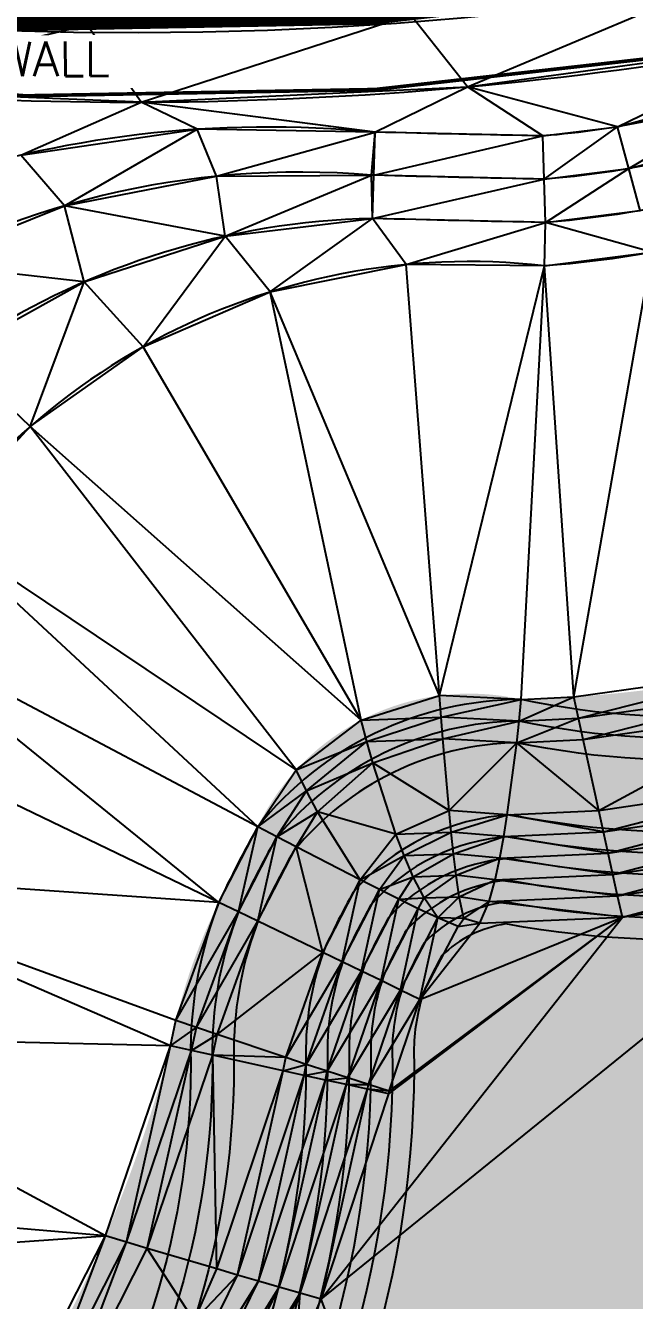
# Model space of a CAD drawing. Header units: inches. Extents: x 2461366 to 2469791, y 7062737 to 7065282.
# Drawn here: x 2466953.4 to 2467037.9, y 7064400.1 to 7064577.2 of the extents above; entities that cross this region are included whole.
import ezdxf

# ---------------------------------------------------------------- set-up
doc = ezdxf.new("R2010")
doc.units = ezdxf.units.IN
doc.header["$LTSCALE"] = 60
doc.header["$MEASUREMENT"] = 0
for name, color, linetype in [('3D', 5, 'Continuous'), ('CONTOURS', 35, 'Continuous'), ('POND HATCH', 9, 'Continuous'), ('PROP TRAIL', 3, 'Continuous'), ('Proposed Ground-C-TINN', 7, 'Continuous'), ('WALL', 6, 'Continuous')]:
    doc.layers.add(name, color=color, linetype=linetype)
doc.styles.add('L80', font='simplex', dxfattribs={"height": 4.8})

msp = doc.modelspace()

# ---------------------------------------------------------------- hatches: boundary and pattern name
at = {"layer": 'POND HATCH'}
h = msp.add_hatch(color=256, dxfattribs=at)
edge = h.paths.add_edge_path()
edge.add_arc((2466951.704652096, 7064352.348083899), 108.8941513910334, 233.910939178237, 275.8981575945486)
edge.add_arc((2466992.734474932, 7064077.055998341), 169.6197691502289, 27.54362006692719, 100.13230038609493, ccw=False)
edge.add_arc((2467160.221110899, 7064161.137796279), 17.99999999930345, 198.2789469766217, 316.5411416054311)
edge.add_arc((2467248.704817484, 7064103.136764457), 88.14234450404052, 109.66796960693549, 148.8304593426058, ccw=False)
edge.add_line((2467219.03884643, 7064186.136782867), (2467258.552265754, 7064203.8748076))
edge.add_arc((2467251.90139456, 7064218.690361548), 16.239911527876, 294.1758558480993, 386.0939933818685)
edge.add_line((2467266.486031863, 7064225.833405799), (2467260.307804543, 7064252.164401535))
edge.add_arc((2467435.111130039, 7064293.179739211), 179.5507185430787, 173.6431330329065, 193.2048427520202, ccw=False)
edge.add_line((2467256.664369597, 7064313.05973461), (2467262.319585933, 7064388.504931359))
edge.add_arc((2467182.248844631, 7064394.506868972), 80.29537264220713, 355.7132432078586, 406.8752566873512)
edge.add_line((2467237.137880705, 7064453.111822573), (2467210.795611493, 7064478.150497491))
edge.add_arc((2467136.053347458, 7064399.516909761), 108.4880046465747, 46.45334876126778, 108.4108007307186)
edge.add_line((2467101.78980852, 7064502.452117789), (2467083.313007958, 7064495.553893625))
edge.add_arc((2467016.69916772, 7064673.978167983), 190.4537355672196, 271.65977542954374, 290.47287452024227, ccw=False)
edge.add_arc((2467015.03261116, 7064451.781649478), 32.62327969920508, 77.28046827356982, 154.347860406748)
edge.add_arc((2467111.931785121, 7064394.370188531), 145.1572569557019, 150.4748591730118, 155.1278495528672)
edge.add_arc((2467048.454246696, 7064421.337013129), 76.25793560071777, 153.4500776015471, 169.2835328273531)
edge.add_arc((2466785.231437834, 7064485.078412886), 194.7081844766735, 305.51738210872304, 345.25358194984824, ccw=False)
edge.add_line((2466898.347140336, 7064326.597767538), (2466887.561414507, 7064264.350463029))

# ---------------------------------------------------------------- linework, layer by layer
at = {"layer": '3D'}
msp.add_polyline3d([(2466951.066652212, 7064576.492140213, 553), (2466960.043389444, 7064576.264253603, 553), (2466969.022758808, 7064576.195920171, 553), (2466978.001924619, 7064576.287161497, 553), (2466986.978051255, 7064576.537948768, 553), (2466995.948304054, 7064576.948202783, 553), (2467004.90985021, 7064577.517793985, 553), (2467013.859859665, 7064578.246542498, 553), (2467022.795506005, 7064579.134218181, 553), (2467031.713967353, 7064580.180540709, 553), (2467040.612427257, 7064581.38517965, 553), (2467049.488075582, 7064582.74775458, 553), (2467058.338109399, 7064584.267835199, 553), (2467067.159733864, 7064585.944941464, 553), (2467075.95016311, 7064587.778543744, 553), (2467084.706621116, 7064589.768062989, 553), (2467093.426342593, 7064591.912870908, 553), (2467095.589746861, 7064592.470536557, 553), (2467119.920578901, 7064598.799745, 553), (2467154.313247301, 7064601.130254013, 553), (2467188.717709874, 7064598.980866438, 553)], dxfattribs=at)
at = {"layer": 'CONTOURS'}
for points, elevation in [([(2467429.450954329, 7064307.49111722, -0.001754250543194293), (2467429.091691117, 7064309.012400853, -0.07132191644825676), (2467424.269521709, 7064356.394791547, 0.1229709988458826), (2467409.162377799, 7064429.517726718), (2467383.070433763, 7064473.586091938, 0.02285197184437131), (2467368.305389343, 7064495.252024773, 0.007048982757868941), (2467363.357353642, 7064501.654072654, 0.2637810333619552), (2467119.727785222, 7064599.782873679), (2467095.33799408, 7064593.438328135, -0.09466413527334173), (2466906.484859295, 7064581.008015256), (2466878.573559756, 7064586.80126186), (2466873.519101394, 7064573.781616641, 0.01470506053846525), (2466848.984324979, 7064555.234245054, 0.1903004063984861), (2466839.080994452, 7064539.000220888, 0.05492859448752052), (2466834.965644332, 7064508.993578391), (2466839.237236311, 7064458.052983101, 0.08663050205020979), (2466847.48803348, 7064430.707869258, -0.1541907434966554), (2466865.020912057, 7064334.406245288), (2466863.65391564, 7064321.824409531)], 555), ([(2466876.389347762, 7064321.363016211), (2466874.121782006, 7064362.741137895, 0.1101941585534625), (2466854.600588595, 7064434.370962099, -0.1376866843009884), (2466846.625989966, 7064476.721909091, -0.1512823827354453), (2466865.435426767, 7064532.642563852, -0.1827350255274023), (2466918.597664634, 7064568.9072387), (2466924.157086748, 7064568.402308964, 0.08513921056284976), (2467097.423952412, 7064583.099626601), (2467121.219050179, 7064589.289473846, -0.2631520713969842), (2467355.100525898, 7064494.767105641, -0.03891696298221897), (2467379.206155789, 7064459.096589447), (2467399.902728066, 7064424.139211179, -0.05157326662925767), (2467409.857987521, 7064396.213952154, 0.121257677162617), (2467405.263587793, 7064383.315453734, -0.006169498320486511), (2467404.919534464, 7064377.815933343), (2467398.998111648, 7064298.819325056, 0.09664463052803966), (2467399.526827161, 7064284.830343144), (2467403.92651504, 7064266.079307163, -0.1460486264387882), (2467373.602869987, 7064117.503704892)], 553), ([(2467309.491144424, 7064095.072614715, 0.3598896584265924), (2467378.330067172, 7064277.733455062, -0.0874752377178473), (2467380.336714537, 7064316.832546004), (2467384.889152545, 7064378.928723253, 0.2481924683657004), (2467310.661267815, 7064526.734850442, 0.2246932973420648), (2467077.094224251, 7064574.554033802), (2467056.031424203, 7064568.627248466, -0.07045670425945198), (2467025.232628555, 7064561.848677264, -0.002299927826522199), (2467001.893551339, 7064562.377808771, 6.333920757019537), (2467001.948641813, 7064562.358293799, 0.2165961043057936), (2466882.03176148, 7064521.35838188, 0.1297625290739781), (2466862.055812396, 7064473.697971137, 0.1781267309766766), (2466875.897762748, 7064412.633030728, -0.176413985019233), (2466885.226973597, 7064380.903028921), (2466880.625437968, 7064321.935502558)], 552), ([(2466875.252238096, 7064272.917773321, 0.1306503217938973), (2466870.613377485, 7064253.228056394, 0.00573206920734131), (2466870.714182982, 7064249.630410987, 0.2222584955463413), (2466890.1573513, 7064211.997110064), (2466915.929565588, 7064192.138811378, 0.1703609493308923), (2466976.009930294, 7064182.715049881, -0.03860661040240859), (2466992.231723652, 7064184.228940547, -0.329974862210863), (2467068.110730982, 7064130.729270106, 0.2210523792262465), (2467140.614169279, 7064055.958395462, 0.2009197958417416), (2467223.779451312, 7064067.118850117, 0.0257907371980534), (2467300.442407611, 7064111.728230053, 0.4072711613602569), (2467357.663764415, 7064275.007717343, -0.09133254410504255), (2467356.295370388, 7064304.394337274), (2467362.039829661, 7064381.030107572, 0.2586501343522296), (2467304.635515926, 7064519.183391529, 0.2329120788418905), (2467077.832707893, 7064570.362129084), (2467058.130007569, 7064563.006221171, -0.07106286248083564), (2467025.402955869, 7064555.844635311, -0.002327327429973171), (2467001.729966924, 7064556.380039173), (2467001.430294609, 7064556.380726052)], 551), ([(2467230.793183378, 7064091.419606763, -0.01335187577568887), (2467265.078668129, 7064117.419136515), (2467291.315356528, 7064130.891385627, 0.3887172402461734), (2467342.819146396, 7064250.251143732), (2467338.192572441, 7064270.439054182, -0.08920777218647966), (2467336.351321643, 7064305.889302031), (2467341.174018219, 7064370.22800642), (2467342.095780916, 7064382.525072329, 0.2265488585051348), (2467292.034583152, 7064511.304549205), (2467292.034583152, 7064511.304549205, 0.2637905888046614), (2467079.686547972, 7064564.649728065), (2467060.228590935, 7064557.385193875, -0.07162399217020726), (2467025.566630696, 7064549.840742534, -0.00235394560958338), (2467001.566382509, 7064550.382269576, 0.2819781512627413), (2466908.201390141, 7064490.225922047, 0.002198408772872625), (2466907.648771988, 7064489.139577956), (2466907.92388695, 7064489.683357442, 0.1593025380436187), (2466894.658090457, 7064404.577286839, -0.08994173118272869), (2466895.886132791, 7064387.971273609), (2466888.890780634, 7064324.158672905)], 550), ([(2466882.890526614, 7064266.944093606, 0.4165335756129925), (2466974.302692602, 7064201.776245907, -0.02972984815067814), (2466991.814382768, 7064203.224370722, -0.3299565058540575), (2467086.156929405, 7064136.673597547, 0.6110788311030375), (2467223.317892638, 7064115.281541154, -0.2136537189737148), (2467240.85636133, 7064130.16255381), (2467283.124583835, 7064149.13724112, 0.3887172402461734), (2467323.925165636, 7064243.692371663), (2467318.721380466, 7064265.870391021, -0.0876144689294229), (2467316.407272897, 7064307.384266788), (2467322.15173217, 7064384.020037086, 0.2265488585051348), (2467278.336653298, 7064496.73174173), (2467252.132309099, 7064521.639317099, 0.2790398883712965), (2467081.704671542, 7064558.998661494), (2467062.3271743, 7064551.76416658, -0.0726856984687924), (2467025.444311913, 7064543.817883807, 0.3120917350455665), (2466932.595393827, 7064494.009331638, 0.01725092145264072), (2466926.152762842, 7064481.408427039, 0.144369062035239), (2466913.127312949, 7064405.443925344, -0.1342206809358171), (2466912.119661382, 7064382.073448137), (2466893.36907107, 7064325.818370086)], 549), ([(2467001.430294609, 7064556.380726052, 0.3320217831809462), (2466883.490320715, 7064483.315951704, 0.1551171536297456), (2466883.641541813, 7064421.081238978, -0.137477372012324), (2466890.353235771, 7064381.925961026), (2466884.73261424, 7064322.855702927)], 551), ([(2467246.723428643, 7064370.690896641, 0.170767567799263), (2467234.150973113, 7064451.318571669), (2467210.23347158, 7064477.792956295, 0.1986881545912937), (2467110.065384078, 7064496.87817474), (2467087.197708874, 7064489.782604495, -0.1549250838578641), (2467022.215563922, 7064483.604338992, 0.2263794208295067), (2466985.624716105, 7064465.904470966, 0.02030529051430802), (2466980.238072993, 7064455.422587607, 0.0905798202280074), (2466976.308675404, 7064435.186127807, -0.3326153043639395), (2466898.347136475, 7064326.597745254)], 548), ([(2467243.748239827, 7064371.101123408, 0.1702906198628067), (2467231.679074551, 7064449.579558191), (2467208.267250668, 7064475.494206066, 0.1976361363547345), (2467110.814746595, 7064493.969593132), (2467088.231049948, 7064486.962138088, -0.1537960960322708), (2467021.910888874, 7064480.601523172, 0.2230634049879782), (2466988.115678092, 7064464.21471119, 0.01971411028721123), (2466982.999071237, 7064454.245400394, 0.08994556179573922), (2466979.309009704, 7064435.197825799, -0.3323217054218792), (2466899.321444363, 7064323.759419003)], 547), ([(2467240.773211259, 7064371.513128427, 0.1697953710332223), (2467229.204035243, 7064447.844021217), (2467206.304088498, 7064473.192070103, 0.1965474467767092), (2467111.56248853, 7064491.060508677), (2467089.262446739, 7064484.141068394, -0.152686487231939), (2467021.622059192, 7064477.596370213, 0.219407573438441), (2466990.604099609, 7064462.519545769, 0.0190837983664777), (2466985.760820196, 7064453.069675526, 0.08925462677473675), (2466982.309361324, 7064435.207625999, -0.3320364066203495), (2466900.296646597, 7064320.921424383)], 546), ([(2467230.857689766, 7064372.9002431, 0.1679960490061263), (2467220.929570692, 7064442.085832858), (2467199.783778174, 7064465.492200934, 0.1926240724962291), (2467114.042489066, 7064481.359690398), (2467092.687340933, 7064474.733439487, -0.1490785489024599), (2467020.789665281, 7064467.559964276, 0.2037530149028061), (2466998.874931608, 7064456.818126033, 0.01663421533972845), (2466994.973410974, 7064449.163762435, 0.0864095899581036), (2466992.310670295, 7064435.225292302, -0.3311359959318689), (2466903.553358298, 7064311.46368111)], 545)]:
    msp.add_lwpolyline(points, format="xyb", dxfattribs=dict(at, elevation=elevation))
for points, elevation in [([(2466899.610392745, 7064279.042190737, 0.2542833607647966), (2466962.536112971, 7064267.624277853, -0.3226746877107284), (2467159.761162141, 7064164.714350852, 0.7983157034139814), (2467160.4289788, 7064165.151187496, -0.1129959558470802), (2467207.835295632, 7064212.974842078), (2467245.957504526, 7064225.924943841), (2467239.456972833, 7064243.121764629, -0.1110960610687879), (2467223.470026516, 7064324.345692572), (2467227.883433111, 7064373.320813967, 0.167406030279669), (2467218.439380624, 7064440.367066325), (2467197.835241208, 7064463.173876271, 0.1913485965093937), (2467114.782493698, 7064478.448205149), (2467093.711137234, 7064471.910011451, -0.1480068531861923), (2467020.585781518, 7064464.542282067, 0.1975397548881781), (2467001.346629537, 7064455.087375943, 0.01576812934686877), (2466997.739751402, 7064447.996981438, 0.08533677109422329), (2466995.311108765, 7064435.225576131, -0.3308783526461554), (2466904.532068475, 7064308.626987268), (2466895.901684585, 7064305.426763541, -0.1316413806303166), (2466860.342946359, 7064302.098979759), (2466860.001410948, 7064300.127887761, -0.1311590794066341), (2466892.284749445, 7064285.152223)], 544), ([(2466901.511360855, 7064281.363190091, 0.2552544594648605), (2466961.842850684, 7064270.555121267, -0.31614221765781), (2467160.20974729, 7064170.367942084, -0.1064907802900579), (2467206.533454563, 7064215.700976203), (2467242.053912397, 7064227.76726399), (2467236.679421388, 7064241.985202318, -0.1111133991700625), (2467220.473692652, 7064324.521274904), (2467224.909375209, 7064373.743590365, 0.1667897836742854), (2467215.945283527, 7064438.652624501), (2467195.890440231, 7064460.851416224, 0.1900223043752675), (2467115.52052495, 7064475.536107583), (2467094.733346061, 7064469.086090839, -0.1469308324592668), (2467020.407527813, 7064461.520819508, 0.190266939391034), (2467003.812299011, 7064453.343798429, 0.01482440897109882), (2467000.507609922, 7064446.833157584, 0.08412442467966848), (2466998.311571271, 7064435.223226241, -0.3306252247296306), (2466905.51151366, 7064305.790565973), (2466896.944712458, 7064302.613919277, -0.07258590442547111), (2466876.607139803, 7064298.275427549, -0.07210512527667469), (2466894.206291627, 7064287.456062327)], 543), ([(2466903.411840346, 7064283.684596985, 0.2562880901100846), (2466961.141341046, 7064273.48438853, -0.3096510302742572), (2467160.485934182, 7064176.086532289, -0.0991344783144801), (2467205.234926992, 7064218.428235922), (2467238.150320268, 7064229.609584139), (2467233.901646322, 7064240.849231585, -0.1111303344727446), (2467217.477424688, 7064324.697588522), (2467221.935525011, 7064374.168671644, 0.1661453041177661), (2467213.447100691, 7064436.942705198), (2467193.949530294, 7064458.524649167, 0.1886417156857028), (2467116.2565023, 7064472.623372716), (2467095.754022232, 7064466.261694663, -0.1458436051483891), (2467020.258666491, 7064458.495021668, 0.1815862937266446), (2467006.270540841, 7064451.584416277, 0.01378921299398608), (2467003.277248062, 7064445.672800312, 0.08274008852490501), (2467001.312060035, 7064435.217999234, -0.3303758743623222), (2466906.491669216, 7064302.95440809), (2466897.987740331, 7064299.801075012, -0.03974048611549903), (2466886.533769708, 7064296.561287644, -0.0392614639412863), (2466896.127833809, 7064289.759901654)], 542), ([(2466905.311794658, 7064286.00644191, 0.2573922981434063), (2466960.4311661, 7064276.411999764, -0.303680238227828), (2467160.767146394, 7064181.564540563, -0.09237490286705757), (2467203.939617031, 7064221.156588662), (2467234.246728139, 7064231.451904288), (2467231.123652791, 7064239.713838791, -0.1111468823370036), (2467214.481221105, 7064324.874616561), (2467218.961892164, 7064374.596164842, 0.1654703649975808), (2467210.944639354, 7064435.237521785), (2467192.012677481, 7064456.193391263, 0.1872030060755275), (2467116.990339593, 7064469.709973814), (2467096.773217483, 7064463.436838975, -0.1447363420230326), (2467020.144307146, 7064455.464134899, 0.1709654819449143), (2467008.719412923, 7064449.805097053, 0.01264423357056088), (2467006.048997371, 7064444.516555455, 0.08113984935685126), (2467004.312577821, 7064435.209592265, -0.3301295065159459), (2466907.472511852, 7064300.118504982), (2466899.030768204, 7064296.988230748, -0.01730479310776587), (2466893.908114161, 7064295.287878823, -0.01682637791459145), (2466898.049375991, 7064292.063740981)], 541), ([(2466907.211182429, 7064288.328759363, 0.2585766422564434), (2466959.711849783, 7064279.337863988, -0.298154906323057), (2467161.052590435, 7064186.839954548, -0.08612385925153605), (2467202.647433333, 7064223.886003393), (2467230.34313601, 7064233.294224438), (2467228.345445754, 7064238.579010813, -0.1111630573116887), (2467211.485080439, 7064325.052342797), (2467215.988487084, 7064375.026185548, 0.1647624856493686), (2467208.437691104, 7064433.537304956), (2467190.080060036, 7064453.857445212, 0.1857019621737143), (2467117.721944482, 7064466.795882223), (2467097.790980702, 7064460.611538944, -0.1435970335009103), (2467020.071686121, 7064452.427091862, 0.1575402147897198), (2467011.156098883, 7064447.999848039, 0.01136427275872414), (2467008.823286772, 7064443.365258525, 0.07926259595607839), (2467007.313128129, 7064435.197621745, -0.3298852338472311), (2466908.454019523, 7064297.282848475), (2466900.162093909, 7064294.208128111)], 540)]:
    msp.add_lwpolyline(points, format="xyb", close=True, dxfattribs=dict(at, elevation=elevation))
at = {"layer": 'PROP TRAIL', "color": 7, "const_width": 0.5}
msp.add_lwpolyline([(2466849.183767783, 7064324.330229633, -0.001169165125886376), (2466851.074502419, 7064335.736664074, 0.1710580058133436), (2466842.678217431, 7064384.003678322, -0.1170607688291425), (2466822.484675945, 7064454.759415709), (2466820.501583153, 7064498.851058646, 0.006703029645392725), (2466820.181047689, 7064504.33794138), (2466819.312767033, 7064516.417282252, 0.07563123258289481), (2466812.839641291, 7064544.99739797, -0.374623298530038), (2466821.682731213, 7064569.746431723), (2466839.448304806, 7064579.701096323, -0.1807807402786014), (2466853.289370121, 7064581.836094876), (2466904.850386415, 7064571.134132317, 0.0948653666425721), (2467097.855521887, 7064583.760412361), (2467121.650619654, 7064589.950259605, -0.2631520713974916), (2467355.532095373, 7064495.427891401, -0.03891696298214438)], format="xyb", dxfattribs=at)
at = {"layer": 'Proposed Ground-C-TINN'}
for p, q in [((2467014.759512265, 7064568.669653833, 553), (2467051.421784543, 7064584.079888213, 554)), ((2466924.157086748, 7064568.402308964, 553), (2466961.967684744, 7064577.236254671, 554)), ((2466969.464198107, 7064566.53696229, 553), (2466961.967684744, 7064577.236254671, 554)), ((2466969.464198107, 7064566.53696229, 553), (2467006.847222024, 7064578.664887377, 554)), ((2467014.759512265, 7064568.669653833, 553), (2467006.847222024, 7064578.664887377, 554)), ((2467014.759512265, 7064568.669653833, 553), (2467059.690915737, 7064574.783804628, 553)), ((2467035.574549885, 7064563.119868379, 552), (2467059.690915737, 7064574.783804628, 553)), ((2466969.464198107, 7064566.53696229, 553), (2466924.157086748, 7064568.402308964, 553)), ((2466969.464198107, 7064566.53696229, 553), (2467014.759512265, 7064568.669653833, 553)), ((2467001.893551339, 7064562.377808771, 552), (2467014.759512265, 7064568.669653833, 553)), ((2467025.232628555, 7064561.848677264, 552), (2467014.759512265, 7064568.669653833, 553)), ((2467035.574549885, 7064563.119868379, 552), (2467014.759512265, 7064568.669653833, 553)), ((2467035.574549885, 7064563.119868379, 552), (2467056.031424203, 7064568.627248466, 552)), ((2467037.147051133, 7064557.302671268, 551), (2467056.031424203, 7064568.627248466, 552)), ((2466952.753239304, 7064559.180715144, 552), (2466969.464198107, 7064566.53696229, 553)), ((2466977.222237707, 7064562.76208728, 552), (2466969.464198107, 7064566.53696229, 553)), ((2467001.893551339, 7064562.377808771, 552), (2466969.464198107, 7064566.53696229, 553)), ((2467001.948641813, 7064562.358293799, 552), (2466969.464198107, 7064566.53696229, 553)), ((2467025.232628555, 7064561.848677264, 552), (2467035.574549885, 7064563.119868379, 552)), ((2467025.402955869, 7064555.844635311, 551), (2467035.574549885, 7064563.119868379, 552)), ((2467037.147051133, 7064557.302671268, 551), (2467035.574549885, 7064563.119868379, 552)), ((2467037.147051133, 7064557.302671268, 551), (2467058.130007569, 7064563.006221171, 551)), ((2466952.753239304, 7064559.180715144, 552), (2466977.222237707, 7064562.76208728, 552)), ((2466958.795491439, 7064552.134044953, 551), (2466977.222237707, 7064562.76208728, 552)), ((2467001.948641813, 7064562.358293799, 552), (2466977.222237707, 7064562.76208728, 552)), ((2466979.915089302, 7064556.243247539, 551), (2466977.222237707, 7064562.76208728, 552)), ((2466979.915089302, 7064556.243247539, 551), (2467001.948641813, 7064562.358293799, 552)), ((2467001.430294609, 7064556.380726052, 551), (2467001.948641813, 7064562.358293799, 552)), ((2467001.729966924, 7064556.380039173, 551), (2467001.948641813, 7064562.358293799, 552)), ((2467001.729966924, 7064556.380039173, 551), (2467025.232628555, 7064561.848677264, 552)), ((2467025.232628555, 7064561.848677264, 552), (2467001.893551339, 7064562.377808771, 552)), ((2467001.948641813, 7064562.358293799, 552), (2467001.893551339, 7064562.377808771, 552)), ((2467025.232628555, 7064561.848677264, 552), (2467001.948641813, 7064562.358293799, 552)), ((2467025.402955869, 7064555.844635311, 551), (2467025.232628555, 7064561.848677264, 552)), ((2466958.795491439, 7064552.134044953, 551), (2466952.753239304, 7064559.180715144, 552)), ((2466958.795491439, 7064552.134044953, 551), (2466979.915089302, 7064556.243247539, 551)), ((2466979.915089302, 7064556.243247539, 551), (2467001.430294609, 7064556.380726052, 551)), ((2466981.117615137, 7064547.922535475, 550), (2466979.915089302, 7064556.243247539, 551)), ((2466981.117615137, 7064547.922535475, 550), (2467001.430294609, 7064556.380726052, 551)), ((2467001.566382509, 7064550.382269576, 550), (2467001.430294609, 7064556.380726052, 551)), ((2467001.729966924, 7064556.380039173, 551), (2467001.430294609, 7064556.380726052, 551)), ((2467001.566382509, 7064550.382269576, 550), (2467001.729966924, 7064556.380039173, 551)), ((2467025.402955869, 7064555.844635311, 551), (2467001.729966924, 7064556.380039173, 551)), ((2467025.402955869, 7064555.844635311, 551), (2467037.147051133, 7064557.302671268, 551)), ((2467025.566630696, 7064549.840742534, 550), (2467037.147051133, 7064557.302671268, 551)), ((2467038.732857324, 7064551.490418313, 550), (2467037.147051133, 7064557.302671268, 551)), ((2467001.566382509, 7064550.382269576, 550), (2467025.402955869, 7064555.844635311, 551)), ((2467025.566630696, 7064549.840742534, 550), (2467025.402955869, 7064555.844635311, 551)), ((2466938.798313902, 7064544.194532982, 551), (2466958.795491439, 7064552.134044953, 551)), ((2466981.117615137, 7064547.922535475, 550), (2466958.795491439, 7064552.134044953, 551)), ((2466961.527019545, 7064541.565575256, 550), (2466958.795491439, 7064552.134044953, 551)), ((2467025.566630696, 7064549.840742534, 550), (2467038.732857324, 7064551.490418313, 550)), ((2466981.117615137, 7064547.922535475, 550), (2467001.566382509, 7064550.382269576, 550)), ((2466987.380786785, 7064540.181019108, 549), (2467001.566382509, 7064550.382269576, 550)), ((2467006.222834668, 7064543.985010481, 549), (2467001.566382509, 7064550.382269576, 550)), ((2467025.566630696, 7064549.840742534, 550), (2467001.566382509, 7064550.382269576, 550)), ((2467006.222834668, 7064543.985010481, 549), (2467025.566630696, 7064549.840742534, 550)), ((2467025.444311913, 7064543.817883807, 549), (2467025.566630696, 7064549.840742534, 550)), ((2467040.331007319, 7064545.682753877, 549), (2467025.566630696, 7064549.840742534, 550)), ((2466961.527019545, 7064541.565575256, 550), (2466981.117615137, 7064547.922535475, 550)), ((2466969.729678773, 7064532.569744265, 549), (2466981.117615137, 7064547.922535475, 550)), ((2466987.380786785, 7064540.181019108, 549), (2466981.117615137, 7064547.922535475, 550)), ((2467025.444311913, 7064543.817883807, 549), (2467040.331007319, 7064545.682753877, 549)), ((2467029.528122865, 7064483.957002579, 548), (2467040.331007319, 7064545.682753877, 549)), ((2466961.527019545, 7064541.565575256, 550), (2466938.798313902, 7064544.194532982, 551)), ((2466987.380786785, 7064540.181019108, 549), (2467006.222834668, 7064543.985010481, 549)), ((2467010.848462587, 7064484.135494366, 548), (2467006.222834668, 7064543.985010481, 549)), ((2467025.444311913, 7064543.817883807, 549), (2467006.222834668, 7064543.985010481, 549)), ((2467010.848462587, 7064484.135494366, 548), (2467025.444311913, 7064543.817883807, 549)), ((2467022.215563922, 7064483.604338992, 548), (2467025.444311913, 7064543.817883807, 549)), ((2467029.528122865, 7064483.957002579, 548), (2467025.444311913, 7064543.817883807, 549)), ((2466943.530039296, 7064531.550033296, 550), (2466961.527019545, 7064541.565575256, 550)), ((2466954.029728402, 7064521.478996898, 549), (2466961.527019545, 7064541.565575256, 550)), ((2466969.729678773, 7064532.569744265, 549), (2466961.527019545, 7064541.565575256, 550)), ((2466969.729678773, 7064532.569744265, 549), (2466987.380786785, 7064540.181019108, 549)), ((2466999.99045592, 7064480.730085431, 548), (2466987.380786785, 7064540.181019108, 549)), ((2467010.848462587, 7064484.135494366, 548), (2466987.380786785, 7064540.181019108, 549)), ((2466954.029728402, 7064521.478996898, 549), (2466943.530039296, 7064531.550033296, 550)), ((2466954.029728402, 7064521.478996898, 549), (2466969.729678773, 7064532.569744265, 549)), ((2466999.99045592, 7064480.730085431, 548), (2466969.729678773, 7064532.569744265, 549)), ((2466940.957118792, 7064507.386445788, 549), (2466954.029728402, 7064521.478996898, 549)), ((2466990.962661757, 7064473.802455869, 548), (2466954.029728402, 7064521.478996898, 549)), ((2466999.99045592, 7064480.730085431, 548), (2466954.029728402, 7064521.478996898, 549)), ((2466985.624716105, 7064465.904470966, 548), (2466940.957118792, 7064507.386445788, 549)), ((2466990.962661757, 7064473.802455869, 548), (2466940.957118792, 7064507.386445788, 549)), ((2466980.238072993, 7064455.422587607, 548), (2466932.595393827, 7064494.009331638, 549)), ((2466985.624716105, 7064465.904470966, 548), (2466932.595393827, 7064494.009331638, 549)), ((2467029.528122865, 7064483.957002579, 548), (2467056.84155685, 7064487.802944103, 548)), ((2467030.16592737, 7064480.993727705, 547), (2467056.84155685, 7064487.802944103, 548)), ((2466999.99045592, 7064480.730085431, 548), (2467010.848462587, 7064484.135494366, 548)), ((2467011.087797883, 7064481.141096822, 547), (2467010.848462587, 7064484.135494366, 548)), ((2467022.215563922, 7064483.604338992, 548), (2467010.848462587, 7064484.135494366, 548)), ((2467011.087797883, 7064481.141096822, 547), (2467022.215563922, 7064483.604338992, 548)), ((2467021.913442797, 7064480.594716932, 547), (2467029.528122865, 7064483.957002579, 548)), ((2467021.913442797, 7064480.594716932, 547), (2467022.215563922, 7064483.604338992, 548)), ((2467022.215563922, 7064483.604338992, 548), (2467029.528122865, 7064483.957002579, 548)), ((2467030.16592737, 7064480.993727705, 547), (2467029.528122865, 7064483.957002579, 548)), ((2467030.16592737, 7064480.993727705, 547), (2467057.687317333, 7064484.916486524, 547)), ((2467030.80699966, 7064478.031646461, 546), (2467057.687317333, 7064484.916486524, 547)), ((2467030.80699966, 7064478.031646461, 546), (2467058.534660315, 7064482.030618435, 546)), ((2467032.966546163, 7064468.166318645, 545), (2467058.534660315, 7064482.030618435, 546)), ((2466980.238072993, 7064455.422587607, 548), (2466926.152762842, 7064481.408427039, 549)), ((2466990.962661757, 7064473.802455869, 548), (2466999.99045592, 7064480.730085431, 548)), ((2466999.99045592, 7064480.730085431, 548), (2467011.087797883, 7064481.141096822, 547)), ((2467000.7903216, 7064477.756558299, 547), (2466999.99045592, 7064480.730085431, 548)), ((2467000.7903216, 7064477.756558299, 547), (2467011.087797883, 7064481.141096822, 547)), ((2467011.332289435, 7064478.146524617, 546), (2467011.087797883, 7064481.141096822, 547)), ((2467021.913442797, 7064480.594716932, 547), (2467011.087797883, 7064481.141096822, 547)), ((2467011.332289435, 7064478.146524617, 546), (2467021.913442797, 7064480.594716932, 547)), ((2467021.587927516, 7064477.585270336, 546), (2467030.16592737, 7064480.993727705, 547)), ((2467021.587927516, 7064477.585270336, 546), (2467021.913442797, 7064480.594716932, 547)), ((2467021.913442797, 7064480.594716932, 547), (2467030.16592737, 7064480.993727705, 547)), ((2467030.80699966, 7064478.031646461, 546), (2467030.16592737, 7064480.993727705, 547)), ((2467000.7903216, 7064477.756558299, 547), (2467011.332289435, 7064478.146524617, 546)), ((2467001.627383604, 7064474.783799293, 546), (2467011.332289435, 7064478.146524617, 546)), ((2467021.587927516, 7064477.585270336, 546), (2467011.332289435, 7064478.146524617, 546)), ((2467012.208659181, 7064468.163307611, 545), (2467011.332289435, 7064478.146524617, 546)), ((2467021.587927516, 7064477.585270336, 546), (2467030.80699966, 7064478.031646461, 546)), ((2467032.966546163, 7064468.166318645, 545), (2467030.80699966, 7064478.031646461, 546)), ((2466990.962661757, 7064473.802455869, 548), (2467000.7903216, 7064477.756558299, 547)), ((2466992.399736739, 7064470.894255151, 547), (2467000.7903216, 7064477.756558299, 547)), ((2467001.627383604, 7064474.783799293, 546), (2467000.7903216, 7064477.756558299, 547)), ((2467012.208659181, 7064468.163307611, 545), (2467021.587927516, 7064477.585270336, 546)), ((2467020.278581419, 7064467.555463981, 545), (2467021.587927516, 7064477.585270336, 546)), ((2467032.966546163, 7064468.166318645, 545), (2467021.587927516, 7064477.585270336, 546)), ((2466992.399736739, 7064470.894255151, 547), (2467001.627383604, 7064474.783799293, 546)), ((2466993.917626212, 7064467.997580924, 546), (2467001.627383604, 7064474.783799293, 546)), ((2467004.808034986, 7064464.888573986, 545), (2467001.627383604, 7064474.783799293, 546)), ((2467012.208659181, 7064468.163307611, 545), (2467001.627383604, 7064474.783799293, 546)), ((2466985.624716105, 7064465.904470966, 548), (2466990.962661757, 7064473.802455869, 548)), ((2466992.399736739, 7064470.894255151, 547), (2466990.962661757, 7064473.802455869, 548)), ((2466985.624716105, 7064465.904470966, 548), (2466992.399736739, 7064470.894255151, 547)), ((2466988.286100616, 7064464.515968223, 547), (2466992.399736739, 7064470.894255151, 547)), ((2466993.917626212, 7064467.997580924, 546), (2466992.399736739, 7064470.894255151, 547)), ((2467032.966546163, 7064468.166318645, 545), (2467061.370109492, 7064472.415145853, 545)), ((2467033.620930336, 7064465.209105876, 544), (2467061.370109492, 7064472.415145853, 545)), ((2467033.620930336, 7064465.209105876, 544), (2467062.223907006, 7064469.531682429, 544)), ((2467034.278205854, 7064462.252951784, 543), (2467062.223907006, 7064469.531682429, 544)), ((2466988.286100616, 7064464.515968223, 547), (2466993.917626212, 7064467.997580924, 546)), ((2466990.94969696, 7064463.131198616, 546), (2466993.917626212, 7064467.997580924, 546)), ((2467004.808034986, 7064464.888573986, 545), (2466993.917626212, 7064467.997580924, 546)), ((2466999.851827082, 7064458.554922156, 545), (2466993.917626212, 7064467.997580924, 546)), ((2467004.808034986, 7064464.888573986, 545), (2467012.208659181, 7064468.163307611, 545)), ((2467020.278581419, 7064467.555463981, 545), (2467012.208659181, 7064468.163307611, 545)), ((2467012.502559959, 7064465.167933156, 544), (2467012.208659181, 7064468.163307611, 545)), ((2467012.502559959, 7064465.167933156, 544), (2467020.278581419, 7064467.555463981, 545)), ((2467019.790073847, 7064464.547239888, 544), (2467020.278581419, 7064467.555463981, 545)), ((2467020.278581419, 7064467.555463981, 545), (2467032.966546163, 7064468.166318645, 545)), ((2467033.620930336, 7064465.209105876, 544), (2467020.278581419, 7064467.555463981, 545)), ((2467033.620930336, 7064465.209105876, 544), (2467032.966546163, 7064468.166318645, 545)), ((2466980.238072993, 7064455.422587607, 548), (2466985.624716105, 7064465.904470966, 548)), ((2466982.94126039, 7064454.120755346, 547), (2466985.624716105, 7064465.904470966, 548)), ((2466988.286100616, 7064464.515968223, 547), (2466985.624716105, 7064465.904470966, 548)), ((2467034.278205854, 7064462.252951784, 543), (2467063.079108113, 7064466.648741984, 543)), ((2467034.938310155, 7064459.297833874, 542), (2467063.079108113, 7064466.648741984, 543)), ((2466982.94126039, 7064454.120755346, 547), (2466988.286100616, 7064464.515968223, 547)), ((2466985.644271666, 7064452.818508513, 546), (2466988.286100616, 7064464.515968223, 547)), ((2466990.94969696, 7064463.131198616, 546), (2466988.286100616, 7064464.515968223, 547)), ((2466999.851827082, 7064458.554922156, 545), (2467004.808034986, 7064464.888573986, 545)), ((2467004.808034986, 7064464.888573986, 545), (2467012.502559959, 7064465.167933156, 544)), ((2467005.94427499, 7064461.930338824, 544), (2467004.808034986, 7064464.888573986, 545)), ((2467005.94427499, 7064461.930338824, 544), (2467012.502559959, 7064465.167933156, 544)), ((2467019.790073847, 7064464.547239888, 544), (2467012.502559959, 7064465.167933156, 544)), ((2467012.821988986, 7064462.172377132, 543), (2467012.502559959, 7064465.167933156, 544)), ((2467012.821988986, 7064462.172377132, 543), (2467019.790073847, 7064464.547239888, 544)), ((2467019.232342302, 7064461.539535001, 543), (2467019.790073847, 7064464.547239888, 544)), ((2467019.790073847, 7064464.547239888, 544), (2467033.620930336, 7064465.209105876, 544)), ((2467034.278205854, 7064462.252951784, 543), (2467019.790073847, 7064464.547239888, 544)), ((2467034.278205854, 7064462.252951784, 543), (2467033.620930336, 7064465.209105876, 544)), ((2466985.644271666, 7064452.818508513, 546), (2466990.94969696, 7064463.131198616, 546)), ((2466999.851827082, 7064458.554922156, 545), (2466990.94969696, 7064463.131198616, 546)), ((2466994.652792885, 7064448.474116341, 545), (2466990.94969696, 7064463.131198616, 546)), ((2467005.94427499, 7064461.930338824, 544), (2467012.821988986, 7064462.172377132, 543)), ((2467007.224416345, 7064458.98485469, 543), (2467012.821988986, 7064462.172377132, 543)), ((2467019.232342302, 7064461.539535001, 543), (2467012.821988986, 7064462.172377132, 543)), ((2467013.181266497, 7064459.176709742, 542), (2467012.821988986, 7064462.172377132, 543)), ((2467019.232342302, 7064461.539535001, 543), (2467034.278205854, 7064462.252951784, 543)), ((2467034.938310155, 7064459.297833874, 542), (2467034.278205854, 7064462.252951784, 543)), ((2467034.938310155, 7064459.297833874, 542), (2467063.935683012, 7064463.766313435, 542)), ((2467035.601182878, 7064456.343730437, 541), (2467063.935683012, 7064463.766313435, 542)), ((2466999.851827082, 7064458.554922156, 545), (2467005.94427499, 7064461.930338824, 544)), ((2467002.533459609, 7064457.200594053, 544), (2467005.94427499, 7064461.930338824, 544)), ((2467007.224416345, 7064458.98485469, 543), (2467005.94427499, 7064461.930338824, 544)), ((2467013.181266497, 7064459.176709742, 542), (2467019.232342302, 7064461.539535001, 543)), ((2467018.5736894, 7064458.532587062, 542), (2467019.232342302, 7064461.539535001, 543)), ((2467034.938310155, 7064459.297833874, 542), (2467019.232342302, 7064461.539535001, 543)), ((2467035.601182878, 7064456.343730437, 541), (2467064.793602931, 7064460.884386083, 541)), ((2467036.266765787, 7064453.390620505, 540), (2467064.793602931, 7064460.884386083, 541)), ((2466980.238072993, 7064455.422587607, 548), (2466917.699569784, 7064459.670617954, 549)), ((2466973.526295689, 7064435.517101285, 548), (2466917.699569784, 7064459.670617954, 549)), ((2466974.278675007, 7064439.036089567, 548), (2466917.699569784, 7064459.670617954, 549)), ((2466994.652792885, 7064448.474116341, 545), (2466999.851827082, 7064458.554922156, 545)), ((2466997.354803039, 7064447.169512956, 544), (2466999.851827082, 7064458.554922156, 545)), ((2467002.533459609, 7064457.200594053, 544), (2466999.851827082, 7064458.554922156, 545)), ((2467002.533459609, 7064457.200594053, 544), (2467007.224416345, 7064458.98485469, 543)), ((2467005.223715249, 7064455.860820056, 543), (2467007.224416345, 7064458.98485469, 543)), ((2467007.224416345, 7064458.98485469, 543), (2467013.181266497, 7064459.176709742, 542)), ((2467008.728403053, 7064456.067831174, 542), (2467007.224416345, 7064458.98485469, 543)), ((2467008.728403053, 7064456.067831174, 542), (2467013.181266497, 7064459.176709742, 542)), ((2467013.612296912, 7064456.181356585, 541), (2467013.181266497, 7064459.176709742, 542)), ((2467018.5736894, 7064458.532587062, 542), (2467013.181266497, 7064459.176709742, 542)), ((2467013.612296912, 7064456.181356585, 541), (2467018.5736894, 7064458.532587062, 542)), ((2467017.743258229, 7064455.526927523, 541), (2467018.5736894, 7064458.532587062, 542)), ((2467018.5736894, 7064458.532587062, 542), (2467034.938310155, 7064459.297833874, 542)), ((2467035.601182878, 7064456.343730437, 541), (2467018.5736894, 7064458.532587062, 542)), ((2467035.601182878, 7064456.343730437, 541), (2467034.938310155, 7064459.297833874, 542)), ((2466994.426918723, 7064400.335063201, 540), (2467065.652840091, 7064458.002949596, 540)), ((2466997.354803039, 7064447.169512956, 544), (2467002.533459609, 7064457.200594053, 544)), ((2467000.056508113, 7064445.864191438, 543), (2467002.533459609, 7064457.200594053, 544)), ((2467005.223715249, 7064455.860820056, 543), (2467002.533459609, 7064457.200594053, 544)), ((2467036.266765787, 7064453.390620505, 540), (2467065.652840091, 7064458.002949596, 540)), ((2466974.278675007, 7064439.036089567, 548), (2466980.238072993, 7064455.422587607, 548)), ((2466982.94126039, 7064454.120755346, 547), (2466980.238072993, 7064455.422587607, 548)), ((2467000.056508113, 7064445.864191438, 543), (2467005.223715249, 7064455.860820056, 543)), ((2467002.757870236, 7064444.558062645, 542), (2467005.223715249, 7064455.860820056, 543)), ((2467005.223715249, 7064455.860820056, 543), (2467008.728403053, 7064456.067831174, 542)), ((2467007.927117703, 7064454.543235277, 542), (2467005.223715249, 7064455.860820056, 543)), ((2467007.927117703, 7064454.543235277, 542), (2467008.728403053, 7064456.067831174, 542)), ((2467008.728403053, 7064456.067831174, 542), (2467013.612296912, 7064456.181356585, 541)), ((2467010.653647907, 7064453.264685558, 541), (2467008.728403053, 7064456.067831174, 542)), ((2467010.653647907, 7064453.264685558, 541), (2467013.612296912, 7064456.181356585, 541)), ((2467014.229296276, 7064453.192224602, 540), (2467013.612296912, 7064456.181356585, 541)), ((2467017.743258229, 7064455.526927523, 541), (2467013.612296912, 7064456.181356585, 541)), ((2467014.229296276, 7064453.192224602, 540), (2467017.743258229, 7064455.526927523, 541)), ((2467016.475921004, 7064452.524544942, 540), (2467017.743258229, 7064455.526927523, 541)), ((2467017.743258229, 7064455.526927523, 541), (2467035.601182878, 7064456.343730437, 541)), ((2467036.266765787, 7064453.390620505, 540), (2467017.743258229, 7064455.526927523, 541)), ((2467036.266765787, 7064453.390620505, 540), (2467035.601182878, 7064456.343730437, 541)), ((2466974.278675007, 7064439.036089567, 548), (2466982.94126039, 7064454.120755346, 547)), ((2466977.128419781, 7064438.050826086, 547), (2466982.94126039, 7064454.120755346, 547)), ((2466985.644271666, 7064452.818508513, 546), (2466982.94126039, 7064454.120755346, 547)), ((2466994.426918723, 7064400.335063201, 540), (2467036.266765787, 7064453.390620505, 540)), ((2467002.757870236, 7064444.558062645, 542), (2467007.927117703, 7064454.543235277, 542)), ((2467003.825437497, 7064428.856994804, 540), (2467036.266765787, 7064453.390620505, 540)), ((2467003.888683199, 7064429.223158265, 540), (2467036.266765787, 7064453.390620505, 540)), ((2467005.458844708, 7064443.251021352, 541), (2467007.927117703, 7064454.543235277, 542)), ((2467005.458844708, 7064443.251021352, 541), (2467010.653647907, 7064453.264685558, 541)), ((2467010.653647907, 7064453.264685558, 541), (2467007.927117703, 7064454.543235277, 542)), ((2467008.159378309, 7064441.94294229, 540), (2467036.266765787, 7064453.390620505, 540)), ((2467008.159378309, 7064441.94294229, 540), (2467010.653647907, 7064453.264685558, 541)), ((2467013.437539004, 7064452.082949665, 540), (2467010.653647907, 7064453.264685558, 541)), ((2467014.229296276, 7064453.192224602, 540), (2467010.653647907, 7064453.264685558, 541)), ((2467013.437539004, 7064452.082949665, 540), (2467014.229296276, 7064453.192224602, 540)), ((2467016.475921004, 7064452.524544942, 540), (2467014.229296276, 7064453.192224602, 540)), ((2467016.475921004, 7064452.524544942, 540), (2467036.266765787, 7064453.390620505, 540)), ((2466977.128419781, 7064438.050826086, 547), (2466985.644271666, 7064452.818508513, 546)), ((2466979.980940976, 7064437.071812737, 546), (2466985.644271666, 7064452.818508513, 546)), ((2466994.652792885, 7064448.474116341, 545), (2466985.644271666, 7064452.818508513, 546)), ((2467008.159378309, 7064441.94294229, 540), (2467016.475921004, 7064452.524544942, 540)), ((2467008.159378309, 7064441.94294229, 540), (2467013.437539004, 7064452.082949665, 540)), ((2467013.437539004, 7064452.082949665, 540), (2467016.475921004, 7064452.524544942, 540)), ((2466979.980940976, 7064437.071812737, 546), (2466994.652792885, 7064448.474116341, 545)), ((2466989.511745618, 7064433.859008563, 545), (2466994.652792885, 7064448.474116341, 545)), ((2466997.354803039, 7064447.169512956, 544), (2466994.652792885, 7064448.474116341, 545)), ((2466989.511745618, 7064433.859008563, 545), (2466997.354803039, 7064447.169512956, 544)), ((2466992.378545085, 7064432.912283242, 544), (2466997.354803039, 7064447.169512956, 544)), ((2467000.056508113, 7064445.864191438, 543), (2466997.354803039, 7064447.169512956, 544)), ((2466992.378545085, 7064432.912283242, 544), (2467000.056508113, 7064445.864191438, 543)), ((2466995.249297339, 7064431.974538204, 543), (2467000.056508113, 7064445.864191438, 543)), ((2466995.249297339, 7064431.974538204, 543), (2467002.757870236, 7064444.558062645, 542)), ((2466998.124319633, 7064431.046513837, 542), (2467002.757870236, 7064444.558062645, 542)), ((2467002.757870236, 7064444.558062645, 542), (2467000.056508113, 7064445.864191438, 543)), ((2467005.458844708, 7064443.251021352, 541), (2467002.757870236, 7064444.558062645, 542)), ((2466998.124319633, 7064431.046513837, 542), (2467005.458844708, 7064443.251021352, 541)), ((2467001.003975178, 7064430.129059614, 541), (2467005.458844708, 7064443.251021352, 541)), ((2467008.159378309, 7064441.94294229, 540), (2467005.458844708, 7064443.251021352, 541)), ((2467001.003975178, 7064430.129059614, 541), (2467008.159378309, 7064441.94294229, 540)), ((2467003.888683199, 7064429.223158265, 540), (2467008.159378309, 7064441.94294229, 540)), ((2466973.526295689, 7064435.517101285, 548), (2466974.278675007, 7064439.036089567, 548)), ((2466977.128419781, 7064438.050826086, 547), (2466974.278675007, 7064439.036089567, 548)), ((2466973.526295689, 7064435.517101285, 548), (2466977.128419781, 7064438.050826086, 547)), ((2466976.454691882, 7064434.85697005, 547), (2466977.128419781, 7064438.050826086, 547)), ((2466979.980940976, 7064437.071812737, 546), (2466977.128419781, 7064438.050826086, 547)), ((2466964.513811548, 7064409.123771303, 548), (2466913.077780327, 7064436.809562008, 549)), ((2466973.526295689, 7064435.517101285, 548), (2466913.077780327, 7064436.809562008, 549)), ((2466964.513811548, 7064409.123771303, 548), (2466973.526295689, 7064435.517101285, 548)), ((2466967.401879884, 7064408.250968231, 547), (2466973.526295689, 7064435.517101285, 548)), ((2466976.454691882, 7064434.85697005, 547), (2466973.526295689, 7064435.517101285, 548)), ((2466976.454691882, 7064434.85697005, 547), (2466979.980940976, 7064437.071812737, 546)), ((2466979.383794704, 7064434.19975687, 546), (2466979.980940976, 7064437.071812737, 546)), ((2466989.511745618, 7064433.859008563, 545), (2466979.980940976, 7064437.071812737, 546)), ((2466967.401879884, 7064408.250968231, 547), (2466976.454691882, 7064434.85697005, 547)), ((2466970.291264997, 7064407.382623513, 546), (2466976.454691882, 7064434.85697005, 547)), ((2466970.291264997, 7064407.382623513, 546), (2466979.383794704, 7064434.19975687, 546)), ((2466979.383794704, 7064434.19975687, 546), (2466976.454691882, 7064434.85697005, 547)), ((2466989.511745618, 7064433.859008563, 545), (2466979.383794704, 7064434.19975687, 546)), ((2466979.932540266, 7064404.521478254, 545), (2466979.383794704, 7064434.19975687, 546)), ((2466989.152974301, 7064432.031773309, 545), (2466979.383794704, 7064434.19975687, 546)), ((2466989.152974301, 7064432.031773309, 545), (2466989.511745618, 7064433.859008563, 545)), ((2466992.378545085, 7064432.912283242, 544), (2466989.511745618, 7064433.859008563, 545)), ((2466979.932540266, 7064404.521478254, 545), (2466989.152974301, 7064432.031773309, 545)), ((2466982.828103146, 7064403.673585204, 544), (2466989.152974301, 7064432.031773309, 545)), ((2466989.152974301, 7064432.031773309, 545), (2466992.378545085, 7064432.912283242, 544)), ((2466992.085524363, 7064431.388795654, 544), (2466989.152974301, 7064432.031773309, 545)), ((2466992.085524363, 7064431.388795654, 544), (2466992.378545085, 7064432.912283242, 544)), ((2466992.085524363, 7064431.388795654, 544), (2466995.249297339, 7064431.974538204, 543)), ((2466995.249297339, 7064431.974538204, 543), (2466992.378545085, 7064432.912283242, 544)), ((2466995.018984966, 7064430.749578118, 543), (2466995.249297339, 7064431.974538204, 543)), ((2466998.124319633, 7064431.046513837, 542), (2466995.249297339, 7064431.974538204, 543)), ((2466982.828103146, 7064403.673585204, 544), (2466992.085524363, 7064431.388795654, 544)), ((2466985.725240266, 7064402.830784317, 543), (2466992.085524363, 7064431.388795654, 544)), ((2466985.725240266, 7064402.830784317, 543), (2466995.018984966, 7064430.749578118, 543)), ((2466988.624027151, 7064401.993270189, 542), (2466995.018984966, 7064430.749578118, 543)), ((2466995.018984966, 7064430.749578118, 543), (2466992.085524363, 7064431.388795654, 544)), ((2466995.018984966, 7064430.749578118, 543), (2466998.124319633, 7064431.046513837, 542)), ((2466997.953412408, 7064430.114353181, 542), (2466995.018984966, 7064430.749578118, 543)), ((2466997.953412408, 7064430.114353181, 542), (2466998.124319633, 7064431.046513837, 542)), ((2467001.003975178, 7064430.129059614, 541), (2466998.124319633, 7064431.046513837, 542)), ((2466988.624027151, 7064401.993270189, 542), (2466997.953412408, 7064430.114353181, 542)), ((2466991.524552064, 7064401.161272479, 541), (2466997.953412408, 7064430.114353181, 542)), ((2466991.524552064, 7064401.161272479, 541), (2467000.888871517, 7064429.483388556, 541)), ((2466994.426918723, 7064400.335063201, 540), (2467000.888871517, 7064429.483388556, 541)), ((2466994.426918723, 7064400.335063201, 540), (2467003.825437497, 7064428.856994804, 540)), ((2466997.953412408, 7064430.114353181, 542), (2467001.003975178, 7064430.129059614, 541)), ((2467000.888871517, 7064429.483388556, 541), (2466997.953412408, 7064430.114353181, 542)), ((2467000.888871517, 7064429.483388556, 541), (2467001.003975178, 7064430.129059614, 541)), ((2467003.825437497, 7064428.856994804, 540), (2467000.888871517, 7064429.483388556, 541)), ((2467003.888683199, 7064429.223158265, 540), (2467000.888871517, 7064429.483388556, 541)), ((2467003.888683199, 7064429.223158265, 540), (2467001.003975178, 7064430.129059614, 541)), ((2467003.825437497, 7064428.856994804, 540), (2467003.888683199, 7064429.223158265, 540)), ((2466964.513811548, 7064409.123771303, 548), (2466912.422833844, 7064413.495191722, 549)), ((2466913.127312949, 7064405.443925344, 549), (2466964.513811548, 7064409.123771303, 548)), ((2466951.822957532, 7064384.288816859, 548), (2466964.513811548, 7064409.123771303, 548)), ((2466954.668085435, 7064383.197361368, 547), (2466964.513811548, 7064409.123771303, 548)), ((2466967.401879884, 7064408.250968231, 547), (2466964.513811548, 7064409.123771303, 548)), ((2466954.668085435, 7064383.197361368, 547), (2466967.401879884, 7064408.250968231, 547)), ((2466957.51519206, 7064382.111994352, 546), (2466967.401879884, 7064408.250968231, 547)), ((2466957.51519206, 7064382.111994352, 546), (2466970.291264997, 7064407.382623513, 546)), ((2466970.291264997, 7064407.382623513, 546), (2466967.401879884, 7064408.250968231, 547)), ((2466976.797397701, 7064397.326364331, 545), (2466970.291264997, 7064407.382623513, 546)), ((2466979.932540266, 7064404.521478254, 545), (2466970.291264997, 7064407.382623513, 546)), ((2466969.876569542, 7064377.48025561, 544), (2466982.828103146, 7064403.673585204, 544)), ((2466976.797397701, 7064397.326364331, 545), (2466979.932540266, 7064404.521478254, 545)), ((2466976.797397701, 7064397.326364331, 545), (2466982.828103146, 7064403.673585204, 544)), ((2466982.828103146, 7064403.673585204, 544), (2466979.932540266, 7064404.521478254, 545)), ((2466985.725240266, 7064402.830784317, 543), (2466982.828103146, 7064403.673585204, 544)), ((2466969.876569542, 7064377.48025561, 544), (2466985.725240266, 7064402.830784317, 543)), ((2466972.735049893, 7064376.428366019, 543), (2466985.725240266, 7064402.830784317, 543)), ((2466972.735049893, 7064376.428366019, 543), (2466988.624027151, 7064401.993270189, 542)), ((2466975.595896581, 7064375.383111382, 542), (2466988.624027151, 7064401.993270189, 542)), ((2466988.624027151, 7064401.993270189, 542), (2466985.725240266, 7064402.830784317, 543)), ((2466991.524552064, 7064401.161272479, 541), (2466988.624027151, 7064401.993270189, 542)), ((2466975.595896581, 7064375.383111382, 542), (2466991.524552064, 7064401.161272479, 541)), ((2466978.459218366, 7064374.344676997, 541), (2466991.524552064, 7064401.161272479, 541)), ((2466990.847851137, 7064391.986656428, 540), (2466991.524552064, 7064401.161272479, 541)), ((2466990.847851137, 7064391.986656428, 540), (2466994.426918723, 7064400.335063201, 540)), ((2466994.426918723, 7064400.335063201, 540), (2466991.524552064, 7064401.161272479, 541)), ((2467043.006118773, 7064271.275084941, 540), (2466994.426918723, 7064400.335063201, 540))]:
    msp.add_line(p, q, dxfattribs=at)
at = {"layer": 'WALL', "color": 6, "const_width": 2}
msp.add_lwpolyline([(2467524.08181803, 7064249.06656304, 0.02657772715232749), (2467477.360844662, 7064214.561153893), (2467477.068566555, 7064214.320284397), (2467476.542468324, 7064214.937448439, -0.1199481181611821), (2467429.091691117, 7064309.012400853, -0.07132191644825676), (2467424.269521709, 7064356.394791547, 0.1229709988458826), (2467409.162377799, 7064429.517726718), (2467383.070433763, 7064473.586091938, 0.02285197184437131), (2467368.305389343, 7064495.252024773, 0.007048982757868941), (2467363.357353642, 7064501.654072654, 0.2637810333619552), (2467119.727785222, 7064599.782873679), (2467095.33799408, 7064593.438328135, -0.09466413527334173), (2466906.484859295, 7064581.008015256), (2466846.284690969, 7064593.503113174, -0.1837349570574993), (2466808.623086231, 7064617.540591727)], format="xyb", dxfattribs=at)

# ---------------------------------------------------------------- next in the draw order: wipeouts: each hides what was drawn before it
msp.add_wipeout([(2466938.330975792, 7064568.378090493), (2466969.804977139, 7064568.5118829785), (2466969.402281814, 7064575.8908215705), (2466938.633433645, 7064575.698329969)]).dxf.layer = 'WALL'

# ---------------------------------------------------------------- next in the draw order: texts
at = {"layer": 'WALL', "style": 'L80'}
msp.add_text("2' WALL", height=4.8, rotation=0.2435565281195474, dxfattribs=at).set_placement((2466940.003819185, 7064570.065216742))

doc.saveas('drawing.dxf')
